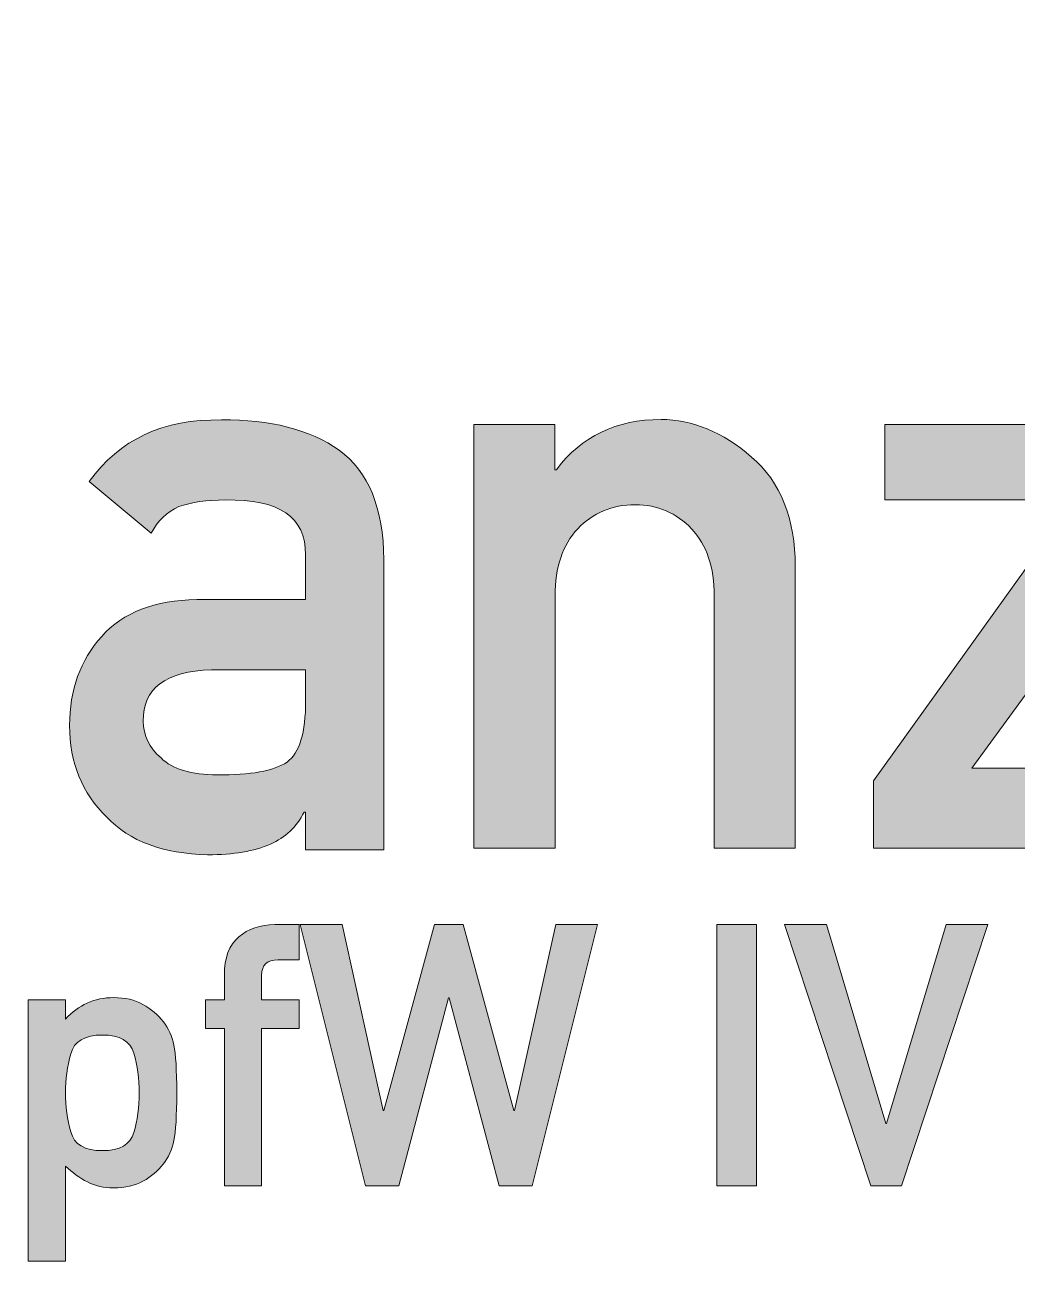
# Model space of a CAD drawing. Header units: inches. Extents: x 247 to 2765, y -1897 to -1110.
# Drawn here: x 2075.99 to 2098.43, y -1358.95 to -1330.69 of the extents above; entities that cross this region are included whole.
import ezdxf

# ---------------------------------------------------------------- set-up
doc = ezdxf.new("R2010")
doc.units = ezdxf.units.IN
doc.header["$MEASUREMENT"] = 0
doc.layers.add('Layer 1', color=7, linetype='Continuous')

# ---------------------------------------------------------------- blocks, each defined once
blk = doc.blocks.new('block 296')
at = {"layer": 'Layer 1', "true_color": 0x010202}
h = blk.add_hatch(color=98, dxfattribs=at)
h.dxf.hatch_style = 2
edge = h.paths.add_edge_path()
edge.add_spline(control_points=[(2082.342, -1349.348), (2082.342, -1349.348), (2082.342, -1348.498), (2082.342, -1348.498), (2082.342, -1348.498), (2082.306, -1348.498), (2082.306, -1348.498), (2082.137, -1348.83), (2081.882, -1349.07), (2081.544, -1349.218), (2081.181, -1349.378), (2080.708, -1349.46), (2080.124, -1349.46), (2079.118, -1349.435), (2078.358, -1349.152), (2077.844, -1348.61), (2077.283, -1348.068), (2077.002, -1347.375), (2077.002, -1346.532), (2077.002, -1345.73), (2077.244, -1345.06), (2077.73, -1344.518), (2078.215, -1343.976), (2078.93, -1343.699), (2079.878, -1343.687), (2079.878, -1343.687), (2082.341, -1343.687), (2082.341, -1343.687), (2082.341, -1343.687), (2082.341, -1342.671), (2082.341, -1342.671), (2082.347, -1341.821), (2081.742, -1341.409), (2080.526, -1341.433), (2080.105, -1341.433), (2079.754, -1341.482), (2079.474, -1341.581), (2079.2, -1341.71), (2078.992, -1341.91), (2078.851, -1342.181), (2078.851, -1342.181), (2077.447, -1341.017), (2077.447, -1341.017), (2078.126, -1340.063), (2079.122, -1339.598), (2080.438, -1339.622), (2081.543, -1339.61), (2082.43, -1339.837), (2083.104, -1340.306), (2083.764, -1340.792), (2084.1, -1341.617), (2084.112, -1342.782), (2084.112, -1342.782), (2084.112, -1349.348), (2084.112, -1349.348), (2084.112, -1349.348), (2082.342, -1349.348), (2082.342, -1349.348), (2082.342, -1349.348), (2082.342, -1349.348), (2082.342, -1349.348)], knot_values=[0, 0, 0, 0, 1, 1, 1, 2, 2, 2, 3, 3, 3, 4, 4, 4, 5, 5, 5, 6, 6, 6, 7, 7, 7, 8, 8, 8, 9, 9, 9, 10, 10, 10, 11, 11, 11, 12, 12, 12, 13, 13, 13, 14, 14, 14, 15, 15, 15, 16, 16, 16, 17, 17, 17, 18, 18, 18, 19, 19, 19, 20, 20, 20, 20], degree=3, periodic=1)
edge = h.paths.add_edge_path()
edge.add_spline(control_points=[(2082.342, -1345.977), (2082.342, -1345.977), (2082.342, -1345.275), (2082.342, -1345.275), (2082.342, -1345.275), (2080.211, -1345.275), (2080.211, -1345.275), (2079.172, -1345.306), (2078.657, -1345.694), (2078.668, -1346.439), (2078.668, -1346.759), (2078.803, -1347.036), (2079.072, -1347.27), (2079.329, -1347.523), (2079.754, -1347.649), (2080.344, -1347.649), (2081.092, -1347.66), (2081.617, -1347.565), (2081.922, -1347.362), (2082.202, -1347.159), (2082.342, -1346.697), (2082.342, -1345.977)], knot_values=[0, 0, 0, 0, 1, 1, 1, 2, 2, 2, 3, 3, 3, 4, 4, 4, 5, 5, 5, 6, 6, 6, 7, 7, 7, 7], degree=3, periodic=1)
h = blk.add_hatch(color=98, dxfattribs=at)
h.dxf.hatch_style = 2
edge = h.paths.add_edge_path()
edge.add_spline(control_points=[(2086.148, -1349.312), (2086.148, -1349.312), (2086.148, -1339.723), (2086.148, -1339.723), (2086.148, -1339.723), (2087.98, -1339.723), (2087.98, -1339.723), (2087.98, -1339.723), (2087.98, -1340.748), (2087.98, -1340.748), (2087.98, -1340.748), (2088.016, -1340.748), (2088.016, -1340.748), (2088.582, -1339.991), (2089.372, -1339.612), (2090.382, -1339.612), (2091.09, -1339.612), (2091.772, -1339.895), (2092.431, -1340.462), (2093.087, -1341.028), (2093.417, -1341.853), (2093.417, -1342.937), (2093.417, -1342.937), (2093.417, -1349.31), (2093.417, -1349.31), (2093.417, -1349.31), (2091.585, -1349.31), (2091.585, -1349.31), (2091.585, -1349.31), (2091.585, -1343.602), (2091.585, -1343.602), (2091.585, -1342.955), (2091.415, -1342.45), (2091.072, -1342.087), (2090.73, -1341.724), (2090.305, -1341.542), (2089.797, -1341.542), (2089.271, -1341.542), (2088.836, -1341.724), (2088.496, -1342.087), (2088.154, -1342.45), (2087.983, -1342.955), (2087.983, -1343.602), (2087.983, -1343.602), (2087.983, -1349.311), (2087.983, -1349.311), (2087.983, -1349.311), (2086.148, -1349.312), (2086.148, -1349.312), (2086.148, -1349.312), (2086.148, -1349.312), (2086.148, -1349.312)], knot_values=[0, 0, 0, 0, 1, 1, 1, 2, 2, 2, 3, 3, 3, 4, 4, 4, 5, 5, 5, 6, 6, 6, 7, 7, 7, 8, 8, 8, 9, 9, 9, 10, 10, 10, 11, 11, 11, 12, 12, 12, 13, 13, 13, 14, 14, 14, 15, 15, 15, 16, 16, 16, 17, 17, 17, 17], degree=3, periodic=1)
h = blk.add_hatch(color=98, dxfattribs=at)
h.dxf.hatch_style = 2
h.paths.add_polyline_path([(2095.188, -1349.312), (2095.188, -1347.787), (2099.747, -1341.433), (2095.442, -1341.433), (2095.442, -1339.724), (2101.975, -1339.724), (2101.975, -1341.258), (2097.415, -1347.501), (2101.975, -1347.501), (2101.975, -1349.312)])
at = {"layer": 'Layer 1', "lineweight": 0}
blk.add_lwpolyline([(2095.188, -1349.312), (2095.188, -1347.787), (2099.747, -1341.433), (2095.442, -1341.433), (2095.442, -1339.724), (2101.975, -1339.724), (2101.975, -1341.258), (2097.415, -1347.501), (2101.975, -1347.501), (2101.975, -1349.312), (2095.188, -1349.312), (2095.188, -1349.312)], dxfattribs=at)
for points, knots in [([(2082.342, -1349.348), (2082.342, -1349.348), (2082.342, -1348.498), (2082.342, -1348.498), (2082.342, -1348.498), (2082.306, -1348.498), (2082.306, -1348.498), (2082.137, -1348.83), (2081.882, -1349.07), (2081.544, -1349.218), (2081.181, -1349.378), (2080.708, -1349.46), (2080.124, -1349.46), (2079.118, -1349.435), (2078.358, -1349.152), (2077.844, -1348.61), (2077.283, -1348.068), (2077.002, -1347.375), (2077.002, -1346.532), (2077.002, -1345.73), (2077.244, -1345.06), (2077.73, -1344.518), (2078.215, -1343.976), (2078.93, -1343.699), (2079.878, -1343.687), (2079.878, -1343.687), (2082.341, -1343.687), (2082.341, -1343.687), (2082.341, -1343.687), (2082.341, -1342.671), (2082.341, -1342.671), (2082.347, -1341.821), (2081.742, -1341.409), (2080.526, -1341.433), (2080.105, -1341.433), (2079.754, -1341.482), (2079.474, -1341.581), (2079.2, -1341.71), (2078.992, -1341.91), (2078.851, -1342.181), (2078.851, -1342.181), (2077.447, -1341.017), (2077.447, -1341.017), (2078.126, -1340.063), (2079.122, -1339.598), (2080.438, -1339.622), (2081.543, -1339.61), (2082.43, -1339.837), (2083.104, -1340.306), (2083.764, -1340.792), (2084.1, -1341.617), (2084.112, -1342.782), (2084.112, -1342.782), (2084.112, -1349.348), (2084.112, -1349.348), (2084.112, -1349.348), (2082.342, -1349.348), (2082.342, -1349.348), (2082.342, -1349.348), (2082.342, -1349.348), (2082.342, -1349.348)], [0, 0, 0, 0, 1, 1, 1, 2, 2, 2, 3, 3, 3, 4, 4, 4, 5, 5, 5, 6, 6, 6, 7, 7, 7, 8, 8, 8, 9, 9, 9, 10, 10, 10, 11, 11, 11, 12, 12, 12, 13, 13, 13, 14, 14, 14, 15, 15, 15, 16, 16, 16, 17, 17, 17, 18, 18, 18, 19, 19, 19, 20, 20, 20, 20]), ([(2086.148, -1349.312), (2086.148, -1349.312), (2086.148, -1339.723), (2086.148, -1339.723), (2086.148, -1339.723), (2087.98, -1339.723), (2087.98, -1339.723), (2087.98, -1339.723), (2087.98, -1340.748), (2087.98, -1340.748), (2087.98, -1340.748), (2088.016, -1340.748), (2088.016, -1340.748), (2088.582, -1339.991), (2089.372, -1339.612), (2090.382, -1339.612), (2091.09, -1339.612), (2091.772, -1339.895), (2092.431, -1340.462), (2093.087, -1341.028), (2093.417, -1341.853), (2093.417, -1342.937), (2093.417, -1342.937), (2093.417, -1349.31), (2093.417, -1349.31), (2093.417, -1349.31), (2091.585, -1349.31), (2091.585, -1349.31), (2091.585, -1349.31), (2091.585, -1343.602), (2091.585, -1343.602), (2091.585, -1342.955), (2091.415, -1342.45), (2091.072, -1342.087), (2090.73, -1341.724), (2090.305, -1341.542), (2089.797, -1341.542), (2089.271, -1341.542), (2088.836, -1341.724), (2088.496, -1342.087), (2088.154, -1342.45), (2087.983, -1342.955), (2087.983, -1343.602), (2087.983, -1343.602), (2087.983, -1349.311), (2087.983, -1349.311), (2087.983, -1349.311), (2086.148, -1349.312), (2086.148, -1349.312), (2086.148, -1349.312), (2086.148, -1349.312), (2086.148, -1349.312)], [0, 0, 0, 0, 1, 1, 1, 2, 2, 2, 3, 3, 3, 4, 4, 4, 5, 5, 5, 6, 6, 6, 7, 7, 7, 8, 8, 8, 9, 9, 9, 10, 10, 10, 11, 11, 11, 12, 12, 12, 13, 13, 13, 14, 14, 14, 15, 15, 15, 16, 16, 16, 17, 17, 17, 17]), ([(2082.342, -1345.977), (2082.342, -1345.977), (2082.342, -1345.275), (2082.342, -1345.275), (2082.342, -1345.275), (2080.211, -1345.275), (2080.211, -1345.275), (2079.172, -1345.306), (2078.657, -1345.694), (2078.668, -1346.439), (2078.668, -1346.759), (2078.803, -1347.036), (2079.072, -1347.27), (2079.329, -1347.523), (2079.754, -1347.649), (2080.344, -1347.649), (2081.092, -1347.66), (2081.617, -1347.565), (2081.922, -1347.362), (2082.202, -1347.159), (2082.342, -1346.697), (2082.342, -1345.977)], [0, 0, 0, 0, 1, 1, 1, 2, 2, 2, 3, 3, 3, 4, 4, 4, 5, 5, 5, 6, 6, 6, 7, 7, 7, 7])]:
    blk.add_open_spline(points, degree=3, knots=knots, dxfattribs=at)
blk = doc.blocks.new('block 297')
at = {"layer": 'Layer 1', "true_color": 0x010202}
h = blk.add_hatch(color=98, dxfattribs=at)
h.dxf.hatch_style = 2
edge = h.paths.add_edge_path()
edge.add_spline(control_points=[(2080.503, -1356.949), (2080.503, -1356.949), (2080.503, -1353.389), (2080.503, -1353.389), (2080.503, -1353.389), (2080.077, -1353.389), (2080.077, -1353.389), (2080.077, -1353.389), (2080.077, -1352.74), (2080.077, -1352.74), (2080.077, -1352.74), (2080.503, -1352.74), (2080.503, -1352.74), (2080.503, -1352.74), (2080.503, -1352.184), (2080.503, -1352.184), (2080.503, -1351.794), (2080.612, -1351.504), (2080.828, -1351.319), (2081.043, -1351.135), (2081.318, -1351.041), (2081.646, -1351.041), (2081.646, -1351.041), (2082.194, -1351.041), (2082.194, -1351.041), (2082.194, -1351.041), (2082.194, -1351.836), (2082.194, -1351.836), (2082.194, -1351.836), (2081.716, -1351.836), (2081.716, -1351.836), (2081.47, -1351.836), (2081.347, -1351.952), (2081.347, -1352.184), (2081.347, -1352.184), (2081.347, -1352.74), (2081.347, -1352.74), (2081.347, -1352.74), (2082.194, -1352.74), (2082.194, -1352.74), (2082.194, -1352.74), (2082.194, -1353.389), (2082.194, -1353.389), (2082.194, -1353.389), (2081.347, -1353.389), (2081.347, -1353.389), (2081.347, -1353.389), (2081.347, -1356.949), (2081.347, -1356.949), (2081.347, -1356.949), (2080.503, -1356.949), (2080.503, -1356.949), (2080.503, -1356.949), (2080.503, -1356.949), (2080.503, -1356.949)], knot_values=[0, 0, 0, 0, 1, 1, 1, 2, 2, 2, 3, 3, 3, 4, 4, 4, 5, 5, 5, 6, 6, 6, 7, 7, 7, 8, 8, 8, 9, 9, 9, 10, 10, 10, 11, 11, 11, 12, 12, 12, 13, 13, 13, 14, 14, 14, 15, 15, 15, 16, 16, 16, 17, 17, 17, 18, 18, 18, 18], degree=3, periodic=1)
h = blk.add_hatch(color=98, dxfattribs=at)
h.dxf.hatch_style = 2
h.paths.add_polyline_path([(2083.699, -1356.949), (2082.219, -1351.041), (2083.167, -1351.041), (2084.096, -1355.242), (2084.113, -1355.242), (2085.26, -1351.041), (2085.905, -1351.041), (2087.053, -1355.242), (2087.069, -1355.242), (2087.998, -1351.041), (2088.946, -1351.041), (2087.467, -1356.949), (2086.721, -1356.949), (2085.589, -1352.693), (2085.573, -1352.693), (2084.447, -1356.949)])
h = blk.add_hatch(color=98, dxfattribs=at)
h.dxf.hatch_style = 2
h.paths.add_polyline_path([(2091.647, -1356.949), (2091.647, -1351.041), (2092.543, -1351.041), (2092.543, -1356.949)])
h = blk.add_hatch(color=98, dxfattribs=at)
h.dxf.hatch_style = 2
h.paths.add_polyline_path([(2095.126, -1356.949), (2093.176, -1351.041), (2094.122, -1351.041), (2095.467, -1355.538), (2095.483, -1355.538), (2096.829, -1351.041), (2097.774, -1351.041), (2095.824, -1356.949)])
h = blk.add_hatch(color=98, dxfattribs=at)
h.dxf.hatch_style = 2
edge = h.paths.add_edge_path()
edge.add_spline(control_points=[(2076.063, -1358.652), (2076.063, -1358.652), (2076.063, -1352.74), (2076.063, -1352.74), (2076.063, -1352.74), (2076.91, -1352.74), (2076.91, -1352.74), (2076.91, -1352.74), (2076.91, -1353.182), (2076.91, -1353.182), (2077.205, -1352.855), (2077.567, -1352.691), (2077.997, -1352.691), (2078.254, -1352.691), (2078.475, -1352.743), (2078.662, -1352.846), (2078.848, -1352.95), (2079.002, -1353.081), (2079.125, -1353.237), (2079.241, -1353.389), (2079.321, -1353.565), (2079.362, -1353.766), (2079.404, -1353.967), (2079.426, -1354.328), (2079.426, -1354.847), (2079.426, -1355.365), (2079.404, -1355.723), (2079.362, -1355.927), (2079.321, -1356.13), (2079.241, -1356.305), (2079.125, -1356.454), (2079.002, -1356.614), (2078.85, -1356.743), (2078.662, -1356.844), (2078.475, -1356.946), (2078.254, -1356.997), (2077.997, -1356.997), (2077.778, -1356.997), (2077.581, -1356.953), (2077.407, -1356.863), (2077.232, -1356.773), (2077.067, -1356.653), (2076.91, -1356.503), (2076.91, -1356.503), (2076.91, -1358.652), (2076.91, -1358.652), (2076.91, -1358.652), (2076.063, -1358.652), (2076.063, -1358.652), (2076.063, -1358.652), (2076.063, -1358.652), (2076.063, -1358.652)], knot_values=[0, 0, 0, 0, 1, 1, 1, 2, 2, 2, 3, 3, 3, 4, 4, 4, 5, 5, 5, 6, 6, 6, 7, 7, 7, 8, 8, 8, 9, 9, 9, 10, 10, 10, 11, 11, 11, 12, 12, 12, 13, 13, 13, 14, 14, 14, 15, 15, 15, 16, 16, 16, 17, 17, 17, 17], degree=3, periodic=1)
edge = h.paths.add_edge_path()
edge.add_spline(control_points=[(2077.742, -1356.154), (2078.138, -1356.154), (2078.378, -1356.018), (2078.456, -1355.745), (2078.537, -1355.473), (2078.576, -1355.174), (2078.576, -1354.848), (2078.576, -1354.524), (2078.537, -1354.225), (2078.456, -1353.95), (2078.376, -1353.677), (2078.138, -1353.538), (2077.742, -1353.538), (2077.344, -1353.538), (2077.106, -1353.68), (2077.028, -1353.964), (2076.95, -1354.249), (2076.911, -1354.544), (2076.911, -1354.848), (2076.911, -1355.154), (2076.95, -1355.448), (2077.028, -1355.73), (2077.106, -1356.014), (2077.344, -1356.154), (2077.742, -1356.154)], knot_values=[0, 0, 0, 0, 1, 1, 1, 2, 2, 2, 3, 3, 3, 4, 4, 4, 5, 5, 5, 6, 6, 6, 7, 7, 7, 8, 8, 8, 8], degree=3, periodic=1)
at = {"layer": 'Layer 1', "lineweight": 0}
for points in [[(2083.699, -1356.949), (2082.219, -1351.041), (2083.167, -1351.041), (2084.096, -1355.242), (2084.113, -1355.242), (2085.26, -1351.041), (2085.905, -1351.041), (2087.053, -1355.242), (2087.069, -1355.242), (2087.998, -1351.041), (2088.946, -1351.041), (2087.467, -1356.949), (2086.721, -1356.949), (2085.589, -1352.693), (2085.573, -1352.693), (2084.447, -1356.949), (2083.699, -1356.949)], [(2091.647, -1356.949), (2091.647, -1351.041), (2092.543, -1351.041), (2092.543, -1356.949), (2091.647, -1356.949)], [(2095.126, -1356.949), (2093.176, -1351.041), (2094.122, -1351.041), (2095.467, -1355.538), (2095.483, -1355.538), (2096.829, -1351.041), (2097.774, -1351.041), (2095.824, -1356.949), (2095.126, -1356.949)]]:
    blk.add_lwpolyline(points, dxfattribs=at)
for points, knots in [([(2080.503, -1356.949), (2080.503, -1356.949), (2080.503, -1353.389), (2080.503, -1353.389), (2080.503, -1353.389), (2080.077, -1353.389), (2080.077, -1353.389), (2080.077, -1353.389), (2080.077, -1352.74), (2080.077, -1352.74), (2080.077, -1352.74), (2080.503, -1352.74), (2080.503, -1352.74), (2080.503, -1352.74), (2080.503, -1352.184), (2080.503, -1352.184), (2080.503, -1351.794), (2080.612, -1351.504), (2080.828, -1351.319), (2081.043, -1351.135), (2081.318, -1351.041), (2081.646, -1351.041), (2081.646, -1351.041), (2082.194, -1351.041), (2082.194, -1351.041), (2082.194, -1351.041), (2082.194, -1351.836), (2082.194, -1351.836), (2082.194, -1351.836), (2081.716, -1351.836), (2081.716, -1351.836), (2081.47, -1351.836), (2081.347, -1351.952), (2081.347, -1352.184), (2081.347, -1352.184), (2081.347, -1352.74), (2081.347, -1352.74), (2081.347, -1352.74), (2082.194, -1352.74), (2082.194, -1352.74), (2082.194, -1352.74), (2082.194, -1353.389), (2082.194, -1353.389), (2082.194, -1353.389), (2081.347, -1353.389), (2081.347, -1353.389), (2081.347, -1353.389), (2081.347, -1356.949), (2081.347, -1356.949), (2081.347, -1356.949), (2080.503, -1356.949), (2080.503, -1356.949), (2080.503, -1356.949), (2080.503, -1356.949), (2080.503, -1356.949)], [0, 0, 0, 0, 1, 1, 1, 2, 2, 2, 3, 3, 3, 4, 4, 4, 5, 5, 5, 6, 6, 6, 7, 7, 7, 8, 8, 8, 9, 9, 9, 10, 10, 10, 11, 11, 11, 12, 12, 12, 13, 13, 13, 14, 14, 14, 15, 15, 15, 16, 16, 16, 17, 17, 17, 18, 18, 18, 18]), ([(2076.063, -1358.652), (2076.063, -1358.652), (2076.063, -1352.74), (2076.063, -1352.74), (2076.063, -1352.74), (2076.91, -1352.74), (2076.91, -1352.74), (2076.91, -1352.74), (2076.91, -1353.182), (2076.91, -1353.182), (2077.205, -1352.855), (2077.567, -1352.691), (2077.997, -1352.691), (2078.254, -1352.691), (2078.475, -1352.743), (2078.662, -1352.846), (2078.848, -1352.95), (2079.002, -1353.081), (2079.125, -1353.237), (2079.241, -1353.389), (2079.321, -1353.565), (2079.362, -1353.766), (2079.404, -1353.967), (2079.426, -1354.328), (2079.426, -1354.847), (2079.426, -1355.365), (2079.404, -1355.723), (2079.362, -1355.927), (2079.321, -1356.13), (2079.241, -1356.305), (2079.125, -1356.454), (2079.002, -1356.614), (2078.85, -1356.743), (2078.662, -1356.844), (2078.475, -1356.946), (2078.254, -1356.997), (2077.997, -1356.997), (2077.778, -1356.997), (2077.581, -1356.953), (2077.407, -1356.863), (2077.232, -1356.773), (2077.067, -1356.653), (2076.91, -1356.503), (2076.91, -1356.503), (2076.91, -1358.652), (2076.91, -1358.652), (2076.91, -1358.652), (2076.063, -1358.652), (2076.063, -1358.652), (2076.063, -1358.652), (2076.063, -1358.652), (2076.063, -1358.652)], [0, 0, 0, 0, 1, 1, 1, 2, 2, 2, 3, 3, 3, 4, 4, 4, 5, 5, 5, 6, 6, 6, 7, 7, 7, 8, 8, 8, 9, 9, 9, 10, 10, 10, 11, 11, 11, 12, 12, 12, 13, 13, 13, 14, 14, 14, 15, 15, 15, 16, 16, 16, 17, 17, 17, 17]), ([(2077.742, -1356.154), (2078.138, -1356.154), (2078.378, -1356.018), (2078.456, -1355.745), (2078.537, -1355.473), (2078.576, -1355.174), (2078.576, -1354.848), (2078.576, -1354.524), (2078.537, -1354.225), (2078.456, -1353.95), (2078.376, -1353.677), (2078.138, -1353.538), (2077.742, -1353.538), (2077.344, -1353.538), (2077.106, -1353.68), (2077.028, -1353.964), (2076.95, -1354.249), (2076.911, -1354.544), (2076.911, -1354.848), (2076.911, -1355.154), (2076.95, -1355.448), (2077.028, -1355.73), (2077.106, -1356.014), (2077.344, -1356.154), (2077.742, -1356.154)], [0, 0, 0, 0, 1, 1, 1, 2, 2, 2, 3, 3, 3, 4, 4, 4, 5, 5, 5, 6, 6, 6, 7, 7, 7, 8, 8, 8, 8])]:
    blk.add_open_spline(points, degree=3, knots=knots, dxfattribs=at)
blk = doc.blocks.new('block 294')
at = {"layer": 'Layer 1'}
for name in ['block 296', 'block 297']:
    blk.add_blockref(name, (0, 0), dxfattribs=at)

msp = doc.modelspace()

# ---------------------------------------------------------------- linework, layer by layer
at = {"layer": 'Layer 1', "color": 18, "lineweight": 50, "true_color": 0x010101}
msp.add_open_spline([(2151.957, -1292.585), (2151.957, -1292.585), (2112.246, -1281.678), (2112.246, -1281.678), (2112.246, -1281.678), (2087.021, -1281.678), (2087.021, -1281.678), (2087.021, -1281.678), (2047.31, -1292.585), (2047.31, -1292.585), (2047.31, -1292.585), (2025.83, -1356.312), (2025.83, -1356.312), (2025.83, -1356.312), (2025.689, -1356.731), (2025.689, -1356.731), (2025.689, -1356.731), (2043.489, -1426.73), (2043.489, -1426.73), (2043.489, -1426.73), (2059.792, -1426.73), (2059.792, -1426.73), (2059.792, -1426.73), (2056.271, -1423.729), (2056.271, -1423.729), (2056.271, -1423.729), (2045.822, -1423.729), (2045.822, -1423.729), (2045.822, -1423.729), (2033.15, -1373.898), (2033.15, -1373.898), (2033.15, -1373.898), (2045.59, -1373.898), (2045.59, -1373.898), (2046.142, -1373.898), (2046.59, -1373.45), (2046.59, -1372.898), (2046.59, -1372.898), (2046.59, -1367.898), (2046.59, -1367.898), (2046.59, -1367.346), (2046.142, -1366.898), (2045.59, -1366.898), (2045.59, -1366.898), (2031.369, -1366.898), (2031.369, -1366.898), (2031.369, -1366.898), (2028.815, -1356.851), (2028.815, -1356.851), (2028.815, -1356.851), (2049.644, -1295.055), (2049.644, -1295.055), (2049.644, -1295.055), (2087.426, -1284.678), (2087.426, -1284.678), (2087.426, -1284.678), (2098.134, -1284.678), (2098.134, -1284.678), (2098.134, -1284.678), (2098.134, -1287.655), (2098.134, -1287.655), (2098.134, -1287.655), (2101.135, -1287.655), (2101.135, -1287.655), (2101.135, -1287.655), (2101.135, -1284.678), (2101.135, -1284.678), (2101.135, -1284.678), (2111.843, -1284.678), (2111.843, -1284.678), (2111.843, -1284.678), (2149.626, -1295.055), (2149.626, -1295.055), (2149.626, -1295.055), (2170.455, -1356.851), (2170.455, -1356.851), (2170.455, -1356.851), (2167.9, -1366.898), (2167.9, -1366.898), (2167.9, -1366.898), (2153.68, -1366.898), (2153.68, -1366.898), (2153.129, -1366.898), (2152.68, -1367.346), (2152.68, -1367.898), (2152.68, -1367.898), (2152.68, -1372.898), (2152.68, -1372.898), (2152.68, -1373.45), (2153.129, -1373.898), (2153.68, -1373.898), (2153.68, -1373.898), (2166.12, -1373.898), (2166.12, -1373.898), (2166.12, -1373.898), (2153.448, -1423.729), (2153.448, -1423.729), (2153.448, -1423.729), (2142.999, -1423.729), (2142.999, -1423.729), (2142.999, -1423.729), (2139.478, -1426.73), (2139.478, -1426.73), (2139.478, -1426.73), (2155.781, -1426.73), (2155.781, -1426.73), (2155.781, -1426.73), (2173.471, -1357.161), (2173.471, -1357.161), (2173.471, -1357.161), (2173.581, -1356.731), (2173.581, -1356.731), (2173.581, -1356.731), (2151.957, -1292.585), (2151.957, -1292.585)], degree=3, knots=[0, 0, 0, 0, 1, 1, 1, 2, 2, 2, 3, 3, 3, 4, 4, 4, 5, 5, 5, 6, 6, 6, 7, 7, 7, 8, 8, 8, 9, 9, 9, 10, 10, 10, 11, 11, 11, 12, 12, 12, 13, 13, 13, 14, 14, 14, 15, 15, 15, 16, 16, 16, 17, 17, 17, 18, 18, 18, 19, 19, 19, 20, 20, 20, 21, 21, 21, 22, 22, 22, 23, 23, 23, 24, 24, 24, 25, 25, 25, 26, 26, 26, 27, 27, 27, 28, 28, 28, 29, 29, 29, 30, 30, 30, 31, 31, 31, 32, 32, 32, 33, 33, 33, 34, 34, 34, 35, 35, 35, 36, 36, 36, 37, 37, 37, 38, 38, 38, 38], dxfattribs=at)

# ---------------------------------------------------------------- block references
at = {"layer": 'Layer 1'}
msp.add_blockref('block 294', (0, 0), dxfattribs=at)

doc.saveas('drawing.dxf')
